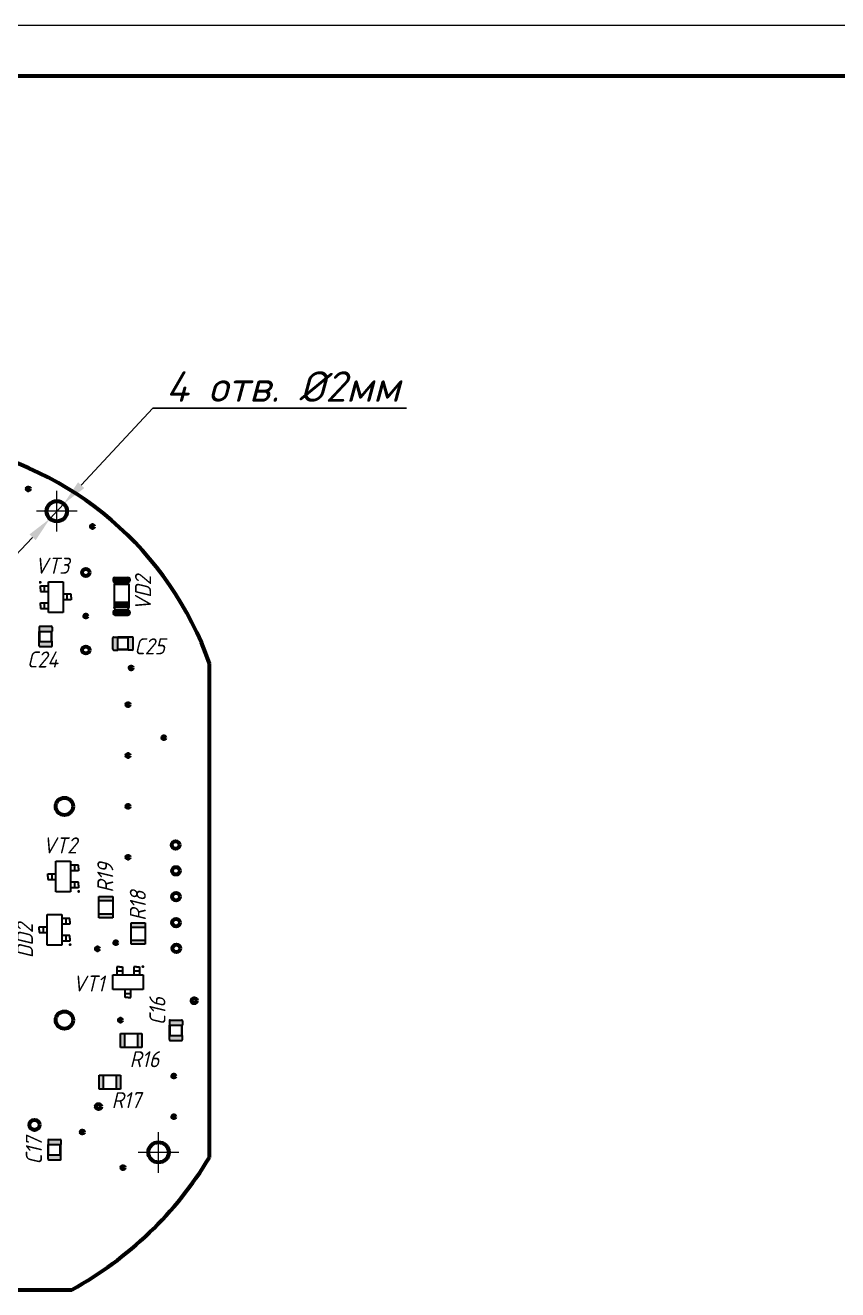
# Model space of a CAD drawing. Header units: millimetres. Extents: x -1 to 4028, y -898 to 1238.
# Drawn here: x 2615.8 to 2695.6, y 1106 to 1230.2 of the extents above; entities that cross this region are included whole.
import ezdxf

# ---------------------------------------------------------------- set-up
doc = ezdxf.new("R2010")
doc.units = ezdxf.units.MM
for name, color, linetype, lineweight in [('Основная (0.3)', 162, 'Continuous', 30), ('Основная (0.6)', 250, 'Continuous', 60), ('Текст', 240, 'Continuous', 30), ('Тонкая (0.2)', 250, 'Continuous', 20)]:
    doc.layers.add(name, color=color, linetype=linetype, lineweight=lineweight)
doc.styles.add('3мм', font='isocpeui.ttf', dxfattribs={"height": 3})
doc.styles.get("Standard").update_dxf_attribs({"font": 'arial.ttf'})
doc.dimstyles.new('ISO-25', dxfattribs={"dimtxt": 2.5, "dimasz": 2.5, "dimexe": 1.25, "dimexo": 0.625, "dimtad": 1, "dimtoh": 1, "dimtxsty": 'Standard', "dimcen": 2.5, "dimadec": 0, "dimazin": 0, "dimtfac": 1, "dimtmove": 0, "dimatfit": 3, "dimfxl": 1, "dimarcsym": 0})

# ---------------------------------------------------------------- blocks, each defined once
blk = doc.blocks.new('*D71')
at = {"layer": 'Defpoints', "color": 0, "transparency": 16777216}
for p in [(2619.57, 1183.2), (2618.2, 1181.73)]:
    blk.add_point(p, dxfattribs=at)
at = {"layer": 'Тонкая (0.2)', "color": 0, "lineweight": -2, "transparency": 16777216}
for p, q in [((2628.32, 1192.6), (2621.27, 1185.02)), ((2653.25, 1192.6), (2628.32, 1192.6)), ((2618.2, 1181.73), (2619.57, 1183.2)), ((2616.5, 1179.9), (2614.8, 1178.07))]:
    blk.add_line(p, q, dxfattribs=at)
at = {"layer": 'Тонкая (0.2)', "color": 0, "transparency": 16777216}
for points in [[(2620.97, 1185.31), (2621.58, 1184.74), (2619.57, 1183.2)], [(2616.2, 1180.19), (2616.81, 1179.62), (2618.2, 1181.73)]]:
    blk.add_solid(points, dxfattribs=at)
at = {"layer": 'Тонкая (0.2)', "color": 0, "transparency": 16777216, "insert": (2641.1, 1194.72), "char_height": 3, "attachment_point": 5, "style": '3мм'}
blk.add_mtext('4 отв. %%C2мм ', dxfattribs=at)

msp = doc.modelspace()

# ---------------------------------------------------------------- hatches: boundary and pattern name
at = {"layer": 'Основная (0.3)'}
h = msp.add_hatch(color=256, dxfattribs=at)
h.dxf.hatch_style = 1
h.paths.add_polyline_path([(2625.965, 1173.042), (2625.965, 1173.542), (2624.514, 1173.542), (2624.514, 1173.042)])
h = msp.add_hatch(color=256, dxfattribs=at)
h.dxf.hatch_style = 1
h.paths.add_polyline_path([(2618.414, 1170.664, 0.4142136), (2618.421, 1170.671), (2618.421, 1171.084, 0.4142136), (2618.341, 1171.164), (2617.231, 1171.164, 0.4142136), (2617.151, 1171.084), (2617.151, 1170.671, 0.4142136), (2617.158, 1170.664)])
h.paths.add_polyline_path([(2617.158, 1169.664, 0.4142136), (2617.151, 1169.657), (2617.151, 1169.244, 0.4142136), (2617.231, 1169.164), (2618.341, 1169.164, 0.4142136), (2618.421, 1169.244), (2618.421, 1169.657, 0.4142136), (2618.414, 1169.664)])
h = msp.add_hatch(color=256, dxfattribs=at)
h.dxf.hatch_style = 1
h.paths.add_polyline_path([(2624.886, 1170.092, 0.4142136), (2624.879, 1170.099), (2624.466, 1170.099, 0.4142136), (2624.386, 1170.019), (2624.386, 1168.909, 0.4142136), (2624.466, 1168.829), (2624.879, 1168.829, 0.4142136), (2624.886, 1168.836)])
h.paths.add_polyline_path([(2625.886, 1168.836, 0.4142136), (2625.893, 1168.829), (2626.306, 1168.829, 0.4142136), (2626.386, 1168.909), (2626.386, 1170.019, 0.4142136), (2626.306, 1170.099), (2625.893, 1170.099, 0.4142136), (2625.886, 1170.092)])
h = msp.add_hatch(color=256, dxfattribs=at)
h.dxf.hatch_style = 1
h.paths.add_polyline_path([(2623.011, 1142.92), (2623.011, 1142.516), (2624.376, 1142.516), (2624.376, 1142.92)])
h.paths.add_polyline_path([(2623.011, 1144.612), (2623.011, 1144.207), (2624.376, 1144.207), (2624.376, 1144.612)])
h = msp.add_hatch(color=256, dxfattribs=at)
h.dxf.hatch_style = 1
h.paths.add_polyline_path([(2626.207, 1140.32), (2626.207, 1139.916), (2627.572, 1139.916), (2627.572, 1140.32)])
h.paths.add_polyline_path([(2626.207, 1142.012), (2626.207, 1141.607), (2627.572, 1141.607), (2627.572, 1142.012)])
h = msp.add_hatch(color=256, dxfattribs=at)
h.dxf.hatch_style = 1
h.paths.add_polyline_path([(2631.214, 1131.964, 0.4142136), (2631.221, 1131.971), (2631.221, 1132.384, 0.4142136), (2631.141, 1132.464), (2630.031, 1132.464, 0.4142136), (2629.951, 1132.384), (2629.951, 1131.971, 0.4142136), (2629.958, 1131.964)])
h.paths.add_polyline_path([(2629.958, 1130.964, 0.4142136), (2629.951, 1130.957), (2629.951, 1130.544, 0.4142136), (2630.031, 1130.464), (2631.141, 1130.464, 0.4142136), (2631.221, 1130.544), (2631.221, 1130.957, 0.4142136), (2631.214, 1130.964)])
h = msp.add_hatch(color=256, dxfattribs=at)
h.dxf.hatch_style = 1
h.paths.add_polyline_path([(2625.543, 1131.139), (2625.138, 1131.139), (2625.138, 1129.774), (2625.543, 1129.774)])
h.paths.add_polyline_path([(2627.234, 1131.139), (2626.83, 1131.139), (2626.83, 1129.774), (2627.234, 1129.774)])
h = msp.add_hatch(color=256, dxfattribs=at)
h.dxf.hatch_style = 1
h.paths.add_polyline_path([(2623.443, 1127.039), (2623.038, 1127.039), (2623.038, 1125.674), (2623.443, 1125.674)])
h.paths.add_polyline_path([(2625.134, 1127.039), (2624.73, 1127.039), (2624.73, 1125.674), (2625.134, 1125.674)])
h = msp.add_hatch(color=256, dxfattribs=at)
h.dxf.hatch_style = 1
h.paths.add_polyline_path([(2619.284, 1120.234, 0.4142136), (2619.291, 1120.241), (2619.291, 1120.654, 0.4142136), (2619.211, 1120.734), (2618.101, 1120.734, 0.4142136), (2618.021, 1120.654), (2618.021, 1120.241, 0.4142136), (2618.028, 1120.234)])
h.paths.add_polyline_path([(2618.028, 1119.234, 0.4142136), (2618.021, 1119.227), (2618.021, 1118.814, 0.4142136), (2618.101, 1118.734), (2619.211, 1118.734, 0.4142136), (2619.291, 1118.814), (2619.291, 1119.227, 0.4142136), (2619.284, 1119.234)])

# ---------------------------------------------------------------- linework, layer by layer
for p, q in [((2618.064, 1172.524), (2618.064, 1175.524)), ((2618.064, 1175.524), (2619.509, 1175.524)), ((2619.509, 1175.524), (2619.509, 1172.524)), ((2624.428, 1175.812), (2624.428, 1175.642)), ((2624.428, 1175.812), (2626.05, 1175.812)), ((2624.428, 1175.642), (2626.05, 1175.642)), ((2624.6, 1175.962), (2625.878, 1175.962)), ((2624.6, 1175.492), (2625.878, 1175.492)), ((2626.05, 1175.812), (2626.05, 1175.642)), ((2617.286, 1174.857), (2617.286, 1175.135)), ((2617.286, 1175.135), (2618.064, 1175.135)), ((2617.286, 1174.857), (2617.286, 1174.579)), ((2617.286, 1174.579), (2618.064, 1174.579)), ((2617.675, 1174.579), (2617.675, 1175.135)), ((2620.286, 1174.302), (2619.509, 1174.302)), ((2619.897, 1173.746), (2619.897, 1174.302)), ((2620.286, 1174.024), (2620.286, 1174.302)), ((2624.514, 1175.292), (2625.964, 1175.292)), ((2624.514, 1175.292), (2624.514, 1173.042)), ((2625.964, 1175.292), (2625.965, 1172.992)), ((2617.286, 1173.191), (2617.286, 1173.468)), ((2617.286, 1173.468), (2618.064, 1173.468)), ((2617.286, 1173.191), (2617.286, 1172.913)), ((2617.675, 1172.913), (2617.675, 1173.468)), ((2620.286, 1173.746), (2619.509, 1173.746)), ((2620.286, 1174.024), (2620.286, 1173.746)), ((2624.513, 1172.992), (2624.514, 1173.042)), ((2624.514, 1173.542), (2625.965, 1173.542)), ((2624.514, 1173.042), (2625.965, 1173.042)), ((2617.286, 1172.913), (2618.064, 1172.913)), ((2619.509, 1172.524), (2618.064, 1172.524)), ((2624.428, 1172.582), (2624.428, 1172.412)), ((2624.428, 1172.582), (2626.05, 1172.582)), ((2624.428, 1172.412), (2626.05, 1172.412)), ((2624.6, 1172.732), (2625.878, 1172.732)), ((2624.6, 1172.262), (2625.878, 1172.262)), ((2624.739, 1172.762), (2624.739, 1172.792)), ((2624.739, 1172.792), (2625.739, 1172.792)), ((2624.739, 1172.762), (2625.739, 1172.762)), ((2625.739, 1172.762), (2625.739, 1172.792)), ((2626.05, 1172.582), (2626.05, 1172.412)), ((2617.151, 1171.084), (2617.151, 1170.671)), ((2617.158, 1170.664), (2618.414, 1170.664)), ((2617.161, 1169.664), (2617.161, 1170.664)), ((2617.211, 1169.664), (2617.211, 1170.664)), ((2617.231, 1171.164), (2618.341, 1171.164)), ((2618.361, 1169.664), (2618.361, 1170.664)), ((2618.411, 1169.664), (2618.411, 1170.664)), ((2618.421, 1171.084), (2618.421, 1170.671)), ((2617.151, 1169.244), (2617.151, 1169.657)), ((2617.158, 1169.664), (2618.414, 1169.664)), ((2618.421, 1169.244), (2618.421, 1169.657)), ((2624.386, 1168.909), (2624.386, 1170.019)), ((2624.466, 1170.099), (2624.879, 1170.099)), ((2624.886, 1168.836), (2624.886, 1170.092)), ((2625.886, 1170.089), (2624.886, 1170.089)), ((2625.886, 1170.039), (2624.886, 1170.039)), ((2625.886, 1168.836), (2625.886, 1170.092)), ((2626.306, 1170.099), (2625.893, 1170.099)), ((2626.386, 1168.909), (2626.386, 1170.019)), ((2617.231, 1169.164), (2618.341, 1169.164)), ((2624.466, 1168.829), (2624.879, 1168.829)), ((2625.886, 1168.889), (2624.886, 1168.889)), ((2625.886, 1168.839), (2624.886, 1168.839)), ((2626.306, 1168.829), (2625.893, 1168.829)), ((2618.792, 1148.064), (2620.236, 1148.064)), ((2618.792, 1145.064), (2618.792, 1148.064)), ((2620.236, 1148.064), (2620.236, 1145.064)), ((2621.014, 1147.675), (2620.236, 1147.675)), ((2621.014, 1147.119), (2620.236, 1147.119)), ((2620.625, 1147.675), (2620.625, 1147.119)), ((2621.014, 1147.397), (2621.014, 1147.675)), ((2621.014, 1147.397), (2621.014, 1147.119)), ((2618.014, 1146.564), (2618.014, 1146.842)), ((2618.014, 1146.842), (2618.792, 1146.842)), ((2618.014, 1146.564), (2618.014, 1146.286)), ((2618.014, 1146.286), (2618.792, 1146.286)), ((2618.403, 1146.842), (2618.403, 1146.286)), ((2621.014, 1146.008), (2620.236, 1146.008)), ((2620.625, 1146.008), (2620.625, 1145.453)), ((2621.014, 1145.731), (2621.014, 1146.008)), ((2621.014, 1145.731), (2621.014, 1145.453)), ((2620.236, 1145.064), (2618.792, 1145.064)), ((2621.014, 1145.453), (2620.236, 1145.453)), ((2623.011, 1142.516), (2623.011, 1144.612)), ((2623.011, 1144.612), (2624.376, 1144.612)), ((2624.376, 1144.612), (2624.376, 1142.516)), ((2623.011, 1144.207), (2624.376, 1144.207)), ((2617.945, 1142.84), (2619.389, 1142.84)), ((2617.945, 1139.84), (2617.945, 1142.84)), ((2619.389, 1142.84), (2619.389, 1139.84)), ((2620.167, 1142.451), (2619.389, 1142.451)), ((2620.167, 1141.895), (2619.389, 1141.895)), ((2619.778, 1142.451), (2619.778, 1141.895)), ((2620.167, 1142.173), (2620.167, 1142.451)), ((2620.167, 1142.173), (2620.167, 1141.895)), ((2623.011, 1142.92), (2624.376, 1142.92)), ((2624.376, 1142.516), (2623.011, 1142.516)), ((2626.207, 1139.916), (2626.207, 1142.012)), ((2626.207, 1142.012), (2627.572, 1142.012)), ((2627.572, 1142.012), (2627.572, 1139.916)), ((2617.167, 1141.34), (2617.167, 1141.618)), ((2617.167, 1141.618), (2617.945, 1141.618)), ((2617.167, 1141.34), (2617.167, 1141.062)), ((2617.167, 1141.062), (2617.945, 1141.062)), ((2617.556, 1141.618), (2617.556, 1141.062)), ((2620.167, 1140.784), (2619.389, 1140.784)), ((2619.778, 1140.784), (2619.778, 1140.229)), ((2620.167, 1140.507), (2620.167, 1140.784)), ((2626.207, 1141.607), (2627.572, 1141.607)), ((2619.389, 1139.84), (2617.945, 1139.84)), ((2620.167, 1140.229), (2619.389, 1140.229)), ((2620.167, 1140.507), (2620.167, 1140.229)), ((2626.207, 1140.32), (2627.572, 1140.32)), ((2627.572, 1139.916), (2626.207, 1139.916)), ((2625.053, 1137.692), (2624.775, 1137.692)), ((2624.775, 1137.692), (2624.775, 1136.914)), ((2624.775, 1137.303), (2625.331, 1137.303)), ((2625.053, 1137.692), (2625.331, 1137.692)), ((2625.331, 1137.692), (2625.331, 1136.914)), ((2626.72, 1137.692), (2626.442, 1137.692)), ((2626.442, 1137.692), (2626.442, 1136.914)), ((2626.442, 1137.303), (2626.997, 1137.303)), ((2626.72, 1137.692), (2626.997, 1137.692)), ((2626.997, 1137.692), (2626.997, 1136.914)), ((2624.386, 1135.469), (2624.386, 1136.914)), ((2624.386, 1136.914), (2627.386, 1136.914)), ((2627.386, 1136.914), (2627.386, 1135.469)), ((2627.386, 1135.469), (2624.386, 1135.469)), ((2625.609, 1134.692), (2625.609, 1135.469)), ((2625.609, 1135.081), (2626.164, 1135.081)), ((2625.886, 1134.692), (2625.609, 1134.692)), ((2625.886, 1134.692), (2626.164, 1134.692)), ((2626.164, 1134.692), (2626.164, 1135.469)), ((2629.951, 1132.384), (2629.951, 1131.971)), ((2629.958, 1131.964), (2631.214, 1131.964)), ((2629.961, 1130.964), (2629.961, 1131.964)), ((2630.011, 1130.964), (2630.011, 1131.964)), ((2630.031, 1132.464), (2631.141, 1132.464)), ((2631.161, 1130.964), (2631.161, 1131.964)), ((2631.211, 1130.964), (2631.211, 1131.964)), ((2631.221, 1132.384), (2631.221, 1131.971)), ((2625.138, 1131.139), (2627.234, 1131.139)), ((2625.138, 1129.774), (2625.138, 1131.139)), ((2625.543, 1131.139), (2625.543, 1129.774)), ((2626.83, 1131.139), (2626.83, 1129.774)), ((2627.234, 1131.139), (2627.234, 1129.774)), ((2629.951, 1130.544), (2629.951, 1130.957)), ((2629.958, 1130.964), (2631.214, 1130.964)), ((2631.221, 1130.544), (2631.221, 1130.957)), ((2627.234, 1129.774), (2625.138, 1129.774)), ((2630.031, 1130.464), (2631.141, 1130.464)), ((2623.038, 1127.039), (2625.134, 1127.039)), ((2623.038, 1125.674), (2623.038, 1127.039)), ((2623.443, 1127.039), (2623.443, 1125.674)), ((2624.73, 1127.039), (2624.73, 1125.674)), ((2625.134, 1127.039), (2625.134, 1125.674)), ((2625.134, 1125.674), (2623.038, 1125.674)), ((2618.021, 1120.654), (2618.021, 1120.241)), ((2618.028, 1120.234), (2619.284, 1120.234)), ((2618.031, 1119.234), (2618.031, 1120.234)), ((2618.081, 1119.234), (2618.081, 1120.234)), ((2618.101, 1120.734), (2619.211, 1120.734)), ((2619.231, 1119.234), (2619.231, 1120.234)), ((2619.281, 1119.234), (2619.281, 1120.234)), ((2619.291, 1120.654), (2619.291, 1120.241)), ((2618.021, 1118.814), (2618.021, 1119.227)), ((2618.028, 1119.234), (2619.284, 1119.234)), ((2618.101, 1118.734), (2619.211, 1118.734)), ((2619.291, 1118.814), (2619.291, 1119.227))]:
    msp.add_line(p, q, dxfattribs=at)
for centre, radius, start, end in [((2624.622, 1175.764), 0.199, 96.11009, 166.07231), ((2624.622, 1175.69), 0.199, 193.92769, 263.88991), ((2624.737, 1175.268), 0.224, 89.33557, 173.93156), ((2625.742, 1175.268), 0.224, 6.06844, 90.66443), ((2625.857, 1175.764), 0.199, 13.92769, 83.88991), ((2625.857, 1175.69), 0.199, 276.11009, 346.07231), ((2624.739, 1173.02), 0.228, 186.98544, 270), ((2625.739, 1173.02), 0.228, 270, 353.01456), ((2624.622, 1172.534), 0.199, 96.11009, 166.07231), ((2624.622, 1172.46), 0.199, 193.92769, 263.88991), ((2624.709, 1172.762), 0.03, 270, 0), ((2625.769, 1172.762), 0.03, 180, 270), ((2625.857, 1172.534), 0.199, 13.92769, 83.88991), ((2625.857, 1172.46), 0.199, 276.11009, 346.07231), ((2617.231, 1171.084), 0.08, 90, 180), ((2617.158, 1170.671), 0.007, 180, 270), ((2618.341, 1171.084), 0.08, 0, 90), ((2618.414, 1170.671), 0.007, 270, 0), ((2617.158, 1169.657), 0.007, 90, 180), ((2617.231, 1169.244), 0.08, 180, 270), ((2618.341, 1169.244), 0.08, 270, 0), ((2618.414, 1169.657), 0.007, 0, 90), ((2624.466, 1170.019), 0.08, 90, 180), ((2624.879, 1170.092), 0.007, 0, 90), ((2625.893, 1170.092), 0.007, 90, 180), ((2626.306, 1170.019), 0.08, 0, 90), ((2624.466, 1168.909), 0.08, 180, 270), ((2624.879, 1168.836), 0.007, 270, 360), ((2625.893, 1168.836), 0.007, 180, 270), ((2626.306, 1168.909), 0.08, 270, 0), ((2630.031, 1132.384), 0.08, 90, 180), ((2629.958, 1131.971), 0.007, 180, 270), ((2631.141, 1132.384), 0.08, 0, 90), ((2631.214, 1131.971), 0.007, 270, 0), ((2629.958, 1130.957), 0.007, 90, 180), ((2631.214, 1130.957), 0.007, 0, 90), ((2630.031, 1130.544), 0.08, 180, 270), ((2631.141, 1130.544), 0.08, 270, 0), ((2618.101, 1120.654), 0.08, 90, 180), ((2618.028, 1120.241), 0.007, 180, 270), ((2619.211, 1120.654), 0.08, 0, 90), ((2619.284, 1120.241), 0.007, 270, 0), ((2618.028, 1119.227), 0.007, 90, 180), ((2618.101, 1118.814), 0.08, 180, 270), ((2619.211, 1118.814), 0.08, 270, 0), ((2619.284, 1119.227), 0.007, 0, 90)]:
    msp.add_arc(centre, radius, start, end, dxfattribs=at)
at = {"layer": 'Основная (0.6)'}
for p, q in [((2888.622, 1225.22), (2493.622, 1225.22)), ((2633.884, 1118.97), (2633.886, 1167.514)), ((2594.485, 1105.967), (2620.377, 1105.97))]:
    msp.add_line(p, q, dxfattribs=at)
for centre, radius in [((2616.086, 1184.664), 0.15), ((2618.886, 1182.464), 1), ((2622.386, 1180.964), 0.15), ((2621.736, 1176.449), 0.35), ((2621.736, 1172.164), 0.15), ((2621.736, 1168.829), 0.35), ((2626.186, 1167.064), 0.15), ((2625.886, 1163.464), 0.15), ((2629.411, 1160.214), 0.15), ((2625.886, 1158.464), 0.15), ((2619.636, 1153.464), 0.85), ((2625.886, 1153.464), 0.15), ((2630.561, 1149.669), 0.375), ((2625.886, 1148.464), 0.15), ((2630.586, 1147.129), 0.375), ((2630.611, 1144.589), 0.375), ((2630.611, 1142.049), 0.375), ((2622.886, 1139.464), 0.15), ((2624.686, 1140.064), 0.15), ((2630.636, 1139.509), 0.375), ((2632.396, 1134.364), 0.25), ((2619.636, 1132.464), 0.85), ((2625.136, 1132.453), 0.15), ((2630.386, 1126.964), 0.15), ((2622.986, 1123.964), 0.25), ((2616.699, 1122.159), 0.5), ((2630.386, 1122.964), 0.15), ((2621.386, 1121.464), 0.15), ((2628.886, 1119.464), 1), ((2625.386, 1117.964), 0.15)]:
    msp.add_circle(centre, radius, dxfattribs=at)
for centre, radius, start, end in [((2602.774, 1156.546), 32.989, 19.41868, 79.32212), ((2602.932, 1137.612), 36.132, 298.86872, 328.93973)]:
    msp.add_arc(centre, radius, start, end, dxfattribs=at)
at = {"layer": 'Текст', "const_width": 0.14}
for points in [[(2617.189, 1175.483, 1), (2617.329, 1175.483, 1)], [(2621.111, 1145.105, 1), (2620.971, 1145.105, 1)], [(2620.264, 1139.881, 1), (2620.124, 1139.881, 1)], [(2627.345, 1137.789, 1), (2627.345, 1137.649, 1)]]:
    msp.add_lwpolyline(points, format="xyb", close=True, dxfattribs=at)
at = {"layer": 'Тонкая (0.2)'}
for p, q in [((2473.622, 1230.22), (2893.622, 1230.22)), ((2618.886, 1180.464), (2618.886, 1184.464)), ((2620.886, 1182.464), (2616.886, 1182.464)), ((2628.886, 1117.464), (2628.886, 1121.464)), ((2630.886, 1119.464), (2626.886, 1119.464))]:
    msp.add_line(p, q, dxfattribs=at)

# ---------------------------------------------------------------- texts
at = {"layer": 'Текст', "style": '3мм', "width": 0.9}
for s, p in [('VT3', (2616.73, 1176.325)), ('C25', (2626.506, 1168.404)), ('C24', (2615.958, 1167.109)), ('VT2', (2617.509, 1148.841)), ('VT1', (2620.46, 1135.264)), ('R16', (2626.048, 1127.83)), ('R17', (2624.28, 1123.804))]:
    msp.add_text(s, height=1.578, dxfattribs=at).set_placement(p)
for s, p in [('VD2', (2628.147, 1172.69)), ('R19', (2624.438, 1144.992)), ('R18', (2627.638, 1142.225)), ('DD2', (2616.536, 1138.559)), ('C16', (2629.56, 1131.959)), ('C17', (2617.423, 1118.262))]:
    msp.add_text(s, height=1.578, rotation=90, dxfattribs=at).set_placement(p)

# ---------------------------------------------------------------- dimensions: what is measured, and where the dimension line sits
at = {"layer": 'Тонкая (0.2)'}
dim = msp.add_diameter_dim_2p(p1=(2618.205, 1181.732), p2=(2619.568, 1183.196), text='4 отв. %%C2мм ', dimstyle='ISO-25', override={"dimtxsty": '3мм'}, dxfattribs=at)
dim.commit()
dim.dimension.update_dxf_attribs({"geometry": '*D71', "text_midpoint": (2641.097, 1192.596), "dimtype": 163})

doc.saveas('drawing.dxf')
